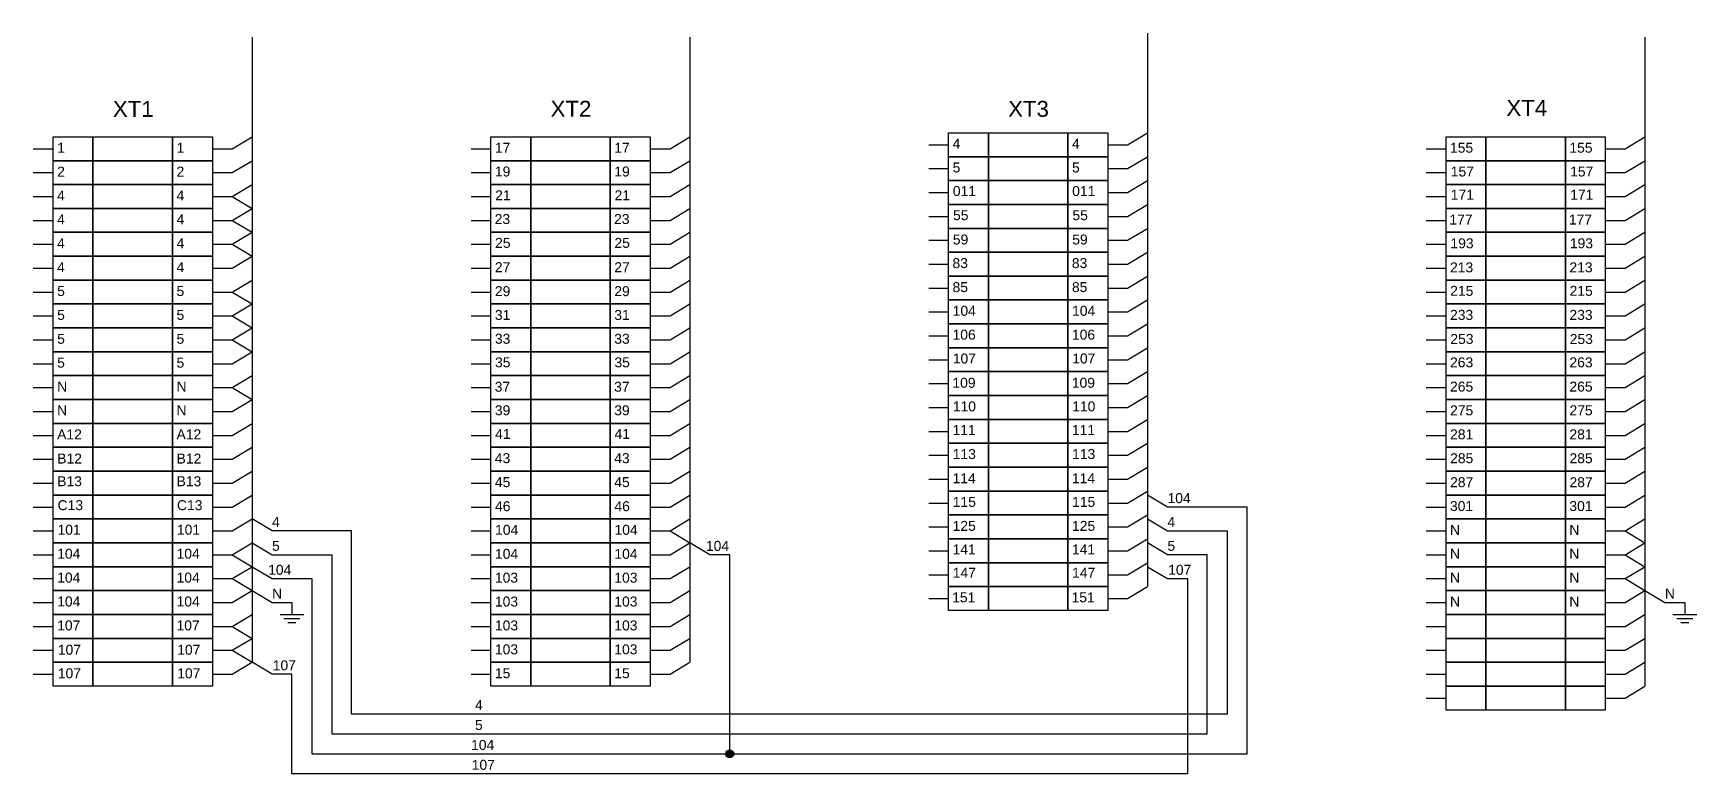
# Model space of a CAD drawing. Header units: millimetres. Extents: x 470 to 1970, y 240 to 1035.
# Drawn here: x 470 to 888, y 240 to 426 of the extents above; entities that cross this region are included whole.
import ezdxf

# ---------------------------------------------------------------- set-up
doc = ezdxf.new("R2010")
doc.units = ezdxf.units.MM
doc.layers.get('0').update_dxf_attribs({"lineweight": 25})
doc.layers.add('Аппаратура и жгуты', color=7, linetype='Continuous', lineweight=30)
doc.styles.get("Standard").update_dxf_attribs({"font": 'arial.ttf'})

msp = doc.modelspace()

# ---------------------------------------------------------------- hatches: boundary and pattern name
at = {"lineweight": 30}
h = msp.add_hatch(color=256, dxfattribs=at)
h.dxf.hatch_style = 1
edge = h.paths.add_edge_path()
edge.add_arc((645, 245), 1, 0, 360)

# ---------------------------------------------------------------- linework, layer by layer
for p, q in [((520, 397), (525, 400)), ((630, 397), (635, 400)), ((695, 398), (700, 398)), ((740, 398), (745, 398)), ((745, 398), (750, 401)), ((870, 397), (875, 400)), ((515, 397), (520, 397)), ((520, 391), (525, 394)), ((580, 397), (585, 397)), ((625, 397), (630, 397)), ((630, 391), (635, 394)), ((745, 392), (750, 395)), ((820, 397), (825, 397)), ((865, 397), (870, 397)), ((870, 391), (875, 394)), ((515, 391), (520, 391)), ((580, 391), (585, 391)), ((625, 391), (630, 391)), ((695, 392), (700, 392)), ((740, 392), (745, 392)), ((745, 386), (750, 389)), ((820, 391), (825, 391)), ((865, 391), (870, 391)), ((515, 385), (520, 385)), ((520, 385), (525, 388)), ((520, 385), (525, 382)), ((580, 385), (585, 385)), ((625, 385), (630, 385)), ((630, 385), (635, 388)), ((695, 386), (700, 386)), ((740, 386), (745, 386)), ((820, 385), (825, 385)), ((865, 385), (870, 385)), ((870, 385), (875, 388)), ((520, 379), (525, 382)), ((630, 379), (635, 382)), ((745, 380), (750, 383)), ((870, 379), (875, 382)), ((515, 379), (520, 379)), ((520, 379), (525, 376)), ((580, 379), (585, 379)), ((625, 379), (630, 379)), ((695, 380), (700, 380)), ((740, 380), (745, 380)), ((745, 374), (750, 377)), ((820, 379), (825, 379)), ((865, 379), (870, 379)), ((515, 373), (520, 373)), ((520, 373), (525, 376)), ((520, 373), (525, 370)), ((580, 373), (585, 373)), ((625, 373), (630, 373)), ((630, 373), (635, 376)), ((695, 374), (700, 374)), ((740, 374), (745, 374)), ((820, 373), (825, 373)), ((865, 373), (870, 373)), ((870, 373), (875, 376)), ((520, 367), (525, 370)), ((630, 367), (635, 370)), ((695, 368), (700, 368)), ((740, 368), (745, 368)), ((745, 368), (750, 371)), ((870, 367), (875, 370)), ((515, 367), (520, 367)), ((520, 361), (525, 364)), ((580, 367), (585, 367)), ((625, 367), (630, 367)), ((630, 361), (635, 364)), ((745, 362), (750, 365)), ((820, 367), (825, 367)), ((865, 367), (870, 367)), ((870, 361), (875, 364)), ((515, 361), (520, 361)), ((520, 361), (525, 358)), ((580, 361), (585, 361)), ((625, 361), (630, 361)), ((695, 362), (700, 362)), ((740, 362), (745, 362)), ((820, 361), (825, 361)), ((865, 361), (870, 361)), ((520, 355), (525, 358)), ((630, 355), (635, 358)), ((695, 356), (700, 356)), ((740, 356), (745, 356)), ((745, 356), (750, 359)), ((870, 355), (875, 358)), ((515, 355), (520, 355)), ((520, 355), (525, 352)), ((520, 349), (525, 352)), ((580, 355), (585, 355)), ((625, 355), (630, 355)), ((630, 349), (635, 352)), ((745, 350), (750, 353)), ((820, 355), (825, 355)), ((865, 355), (870, 355)), ((870, 349), (875, 352)), ((515, 349), (520, 349)), ((520, 349), (525, 346)), ((580, 349), (585, 349)), ((625, 349), (630, 349)), ((695, 350), (700, 350)), ((740, 350), (745, 350)), ((745, 344), (750, 347)), ((820, 349), (825, 349)), ((865, 349), (870, 349)), ((515, 343), (520, 343)), ((520, 343), (525, 346)), ((580, 343), (585, 343)), ((625, 343), (630, 343)), ((630, 343), (635, 346)), ((695, 344), (700, 344)), ((740, 344), (745, 344)), ((820, 343), (825, 343)), ((865, 343), (870, 343)), ((870, 343), (875, 346)), ((520, 337), (525, 340)), ((630, 337), (635, 340)), ((745, 338), (750, 341)), ((870, 337), (875, 340)), ((515, 337), (520, 337)), ((520, 337), (525, 334)), ((580, 337), (585, 337)), ((625, 337), (630, 337)), ((695, 338), (700, 338)), ((740, 338), (745, 338)), ((745, 332), (750, 335)), ((820, 337), (825, 337)), ((865, 337), (870, 337)), ((515, 331), (520, 331)), ((520, 331), (525, 334)), ((580, 331), (585, 331)), ((625, 331), (630, 331)), ((630, 331), (635, 334)), ((695, 332), (700, 332)), ((740, 332), (745, 332)), ((820, 331), (825, 331)), ((865, 331), (870, 331)), ((870, 331), (875, 334)), ((520, 325), (525, 328)), ((630, 325), (635, 328)), ((745, 326), (750, 329)), ((870, 325), (875, 328)), ((515, 325), (520, 325)), ((520, 319), (525, 322)), ((580, 325), (585, 325)), ((625, 325), (630, 325)), ((630, 319), (635, 322)), ((695, 326), (700, 326)), ((740, 326), (745, 326)), ((745, 320), (750, 323)), ((820, 325), (825, 325)), ((865, 325), (870, 325)), ((870, 319), (875, 322)), ((515, 319), (520, 319)), ((580, 319), (585, 319)), ((625, 319), (630, 319)), ((695, 320), (700, 320)), ((740, 320), (745, 320)), ((820, 319), (825, 319)), ((865, 319), (870, 319)), ((520, 313), (525, 316)), ((630, 313), (635, 316)), ((695, 314), (700, 314)), ((740, 314), (745, 314)), ((745, 314), (750, 317)), ((870, 313), (875, 316)), ((515, 313), (520, 313)), ((520, 307), (525, 310)), ((580, 313), (585, 313)), ((625, 313), (630, 313)), ((630, 307), (635, 310)), ((745, 308), (750, 311)), ((755, 307), (750, 310)), ((820, 313), (825, 313)), ((865, 313), (870, 313)), ((870, 307), (875, 310)), ((515, 307), (520, 307)), ((580, 307), (585, 307)), ((625, 307), (630, 307)), ((695, 308), (700, 308)), ((740, 308), (745, 308)), ((775, 307), (755, 307)), ((775, 245), (775, 307)), ((820, 307), (825, 307)), ((865, 307), (870, 307)), ((515, 301), (520, 301)), ((520, 301), (525, 304)), ((530, 301), (525, 304)), ((550, 301), (530, 301)), ((550, 255), (550, 301)), ((580, 301), (585, 301)), ((625, 301), (630, 301)), ((630, 301), (635, 304)), ((630, 301), (635, 298)), ((695, 302), (700, 302)), ((740, 302), (745, 302)), ((745, 302), (750, 305)), ((750, 304), (755, 301)), ((755, 301), (770, 301)), ((770, 301), (770, 255)), ((820, 301), (825, 301)), ((865, 301), (870, 301)), ((870, 301), (875, 304)), ((870, 301), (875, 298)), ((520, 295), (525, 298)), ((525, 298), (530, 295)), ((630, 295), (635, 298)), ((640, 295), (635, 298)), ((745, 296), (750, 299)), ((755, 295), (750, 298)), ((870, 295), (875, 298)), ((515, 295), (520, 295)), ((520, 295), (525, 292)), ((530, 295), (545, 295)), ((545, 295), (545, 250)), ((580, 295), (585, 295)), ((625, 295), (630, 295)), ((645, 295), (640, 295)), ((645, 245), (645, 295)), ((695, 296), (700, 296)), ((740, 296), (745, 296)), ((745, 290), (750, 293)), ((765, 295), (755, 295)), ((765, 250), (765, 295)), ((820, 295), (825, 295)), ((865, 295), (870, 295)), ((870, 295), (875, 292)), ((515, 289), (520, 289)), ((520, 289), (525, 292)), ((520, 289), (525, 286)), ((525, 292), (530, 289)), ((530, 289), (540, 289)), ((540, 289), (540, 245)), ((580, 289), (585, 289)), ((625, 289), (630, 289)), ((630, 289), (635, 292)), ((695, 290), (700, 290)), ((740, 290), (745, 290)), ((750, 292), (755, 289)), ((755, 289), (760, 289)), ((760, 289), (760, 240)), ((820, 289), (825, 289)), ((865, 289), (870, 289)), ((870, 289), (875, 292)), ((870, 289), (875, 286)), ((520, 283), (525, 286)), ((525, 286), (530, 283)), ((630, 283), (635, 286)), ((745, 284), (750, 287)), ((870, 283), (875, 286)), ((875, 286), (880, 283)), ((515, 283), (520, 283)), ((530, 283), (535, 283)), ((535, 283), (535, 280)), ((580, 283), (585, 283)), ((625, 283), (630, 283)), ((695, 284), (700, 284)), ((740, 284), (745, 284)), ((820, 283), (825, 283)), ((865, 283), (870, 283)), ((880, 283), (885, 283)), ((885, 283), (885, 280)), ((515, 277), (520, 277)), ((520, 277), (525, 280)), ((520, 277), (525, 274)), ((532, 280), (538, 280)), ((533, 279), (537, 279)), ((534, 278), (536, 278)), ((580, 277), (585, 277)), ((625, 277), (630, 277)), ((630, 277), (635, 280)), ((820, 277), (825, 277)), ((865, 277), (870, 277)), ((870, 277), (875, 280)), ((882, 280), (888, 280)), ((883, 279), (887, 279)), ((884, 278), (886, 278)), ((520, 271), (525, 274)), ((630, 271), (635, 274)), ((870, 271), (875, 274)), ((515, 271), (520, 271)), ((520, 271), (525, 268)), ((520, 265), (525, 268)), ((530, 265), (525, 268)), ((580, 271), (585, 271)), ((625, 271), (630, 271)), ((630, 265), (635, 268)), ((820, 271), (825, 271)), ((865, 271), (870, 271)), ((870, 265), (875, 268)), ((515, 265), (520, 265)), ((535, 265), (530, 265)), ((535, 240), (535, 265)), ((580, 265), (585, 265)), ((625, 265), (630, 265)), ((820, 265), (825, 265)), ((865, 265), (870, 265)), ((870, 259), (875, 262)), ((770, 255), (550, 255)), ((820, 259), (825, 259)), ((865, 259), (870, 259)), ((545, 250), (765, 250)), ((540, 245), (645, 245)), ((645, 245), (775, 245)), ((760, 240), (535, 240))]:
    msp.add_line(p, q)
msp.add_circle((645, 245), 1, dxfattribs=at)
at = {"layer": 'Аппаратура и жгуты', "lineweight": 30}
for p, q in [((525, 425), (525, 268)), ((635, 425), (635, 268)), ((750, 426), (750, 287)), ((875, 425), (875, 262))]:
    msp.add_line(p, q, dxfattribs=at)
at = {"layer": 'Аппаратура и жгуты'}
for p, q in [((470, 397), (475, 397)), ((470, 391), (475, 391)), ((470, 385), (475, 385)), ((470, 379), (475, 379)), ((470, 373), (475, 373)), ((470, 367), (475, 367)), ((470, 361), (475, 361)), ((470, 355), (475, 355)), ((470, 349), (475, 349)), ((470, 343), (475, 343)), ((470, 337), (475, 337)), ((470, 331), (475, 331)), ((470, 325), (475, 325)), ((470, 319), (475, 319)), ((470, 313), (475, 313)), ((470, 307), (475, 307)), ((470, 301), (475, 301)), ((470, 295), (475, 295)), ((470, 289), (475, 289)), ((470, 283), (475, 283)), ((470, 277), (475, 277)), ((470, 271), (475, 271)), ((470, 265), (475, 265))]:
    msp.add_line(p, q, dxfattribs=at)
for points in [[(475, 400), (485, 400), (485, 394), (475, 394)], [(485, 400), (505, 400), (505, 394), (485, 394)], [(505, 400), (515, 400), (515, 394), (505, 394)], [(475, 394), (485, 394), (485, 388), (475, 388)], [(485, 394), (505, 394), (505, 388), (485, 388)], [(505, 394), (515, 394), (515, 388), (505, 388)], [(475, 388), (485, 388), (485, 382), (475, 382)], [(485, 388), (505, 388), (505, 382), (485, 382)], [(505, 388), (515, 388), (515, 382), (505, 382)], [(475, 382), (485, 382), (485, 376), (475, 376)], [(485, 382), (505, 382), (505, 376), (485, 376)], [(505, 382), (515, 382), (515, 376), (505, 376)], [(475, 376), (485, 376), (485, 370), (475, 370)], [(485, 376), (505, 376), (505, 370), (485, 370)], [(505, 376), (515, 376), (515, 370), (505, 370)], [(475, 370), (485, 370), (485, 364), (475, 364)], [(485, 370), (505, 370), (505, 364), (485, 364)], [(505, 370), (515, 370), (515, 364), (505, 364)], [(475, 364), (485, 364), (485, 358), (475, 358)], [(485, 364), (505, 364), (505, 358), (485, 358)], [(505, 364), (515, 364), (515, 358), (505, 358)], [(475, 358), (485, 358), (485, 352), (475, 352)], [(485, 358), (505, 358), (505, 352), (485, 352)], [(505, 358), (515, 358), (515, 352), (505, 352)], [(475, 352), (485, 352), (485, 346), (475, 346)], [(485, 352), (505, 352), (505, 346), (485, 346)], [(505, 352), (515, 352), (515, 346), (505, 346)], [(475, 346), (485, 346), (485, 340), (475, 340)], [(485, 346), (505, 346), (505, 340), (485, 340)], [(505, 346), (515, 346), (515, 340), (505, 340)], [(475, 340), (485, 340), (485, 334), (475, 334)], [(485, 340), (505, 340), (505, 334), (485, 334)], [(505, 340), (515, 340), (515, 334), (505, 334)], [(475, 334), (485, 334), (485, 328), (475, 328)], [(485, 334), (505, 334), (505, 328), (485, 328)], [(505, 334), (515, 334), (515, 328), (505, 328)], [(475, 328), (485, 328), (485, 322), (475, 322)], [(485, 328), (505, 328), (505, 322), (485, 322)], [(505, 328), (515, 328), (515, 322), (505, 322)], [(475, 322), (485, 322), (485, 316), (475, 316)], [(485, 322), (505, 322), (505, 316), (485, 316)], [(505, 322), (515, 322), (515, 316), (505, 316)], [(475, 316), (485, 316), (485, 310), (475, 310)], [(485, 316), (505, 316), (505, 310), (485, 310)], [(505, 316), (515, 316), (515, 310), (505, 310)], [(475, 310), (485, 310), (485, 304), (475, 304)], [(485, 310), (505, 310), (505, 304), (485, 304)], [(505, 310), (515, 310), (515, 304), (505, 304)], [(475, 304), (485, 304), (485, 298), (475, 298)], [(485, 304), (505, 304), (505, 298), (485, 298)], [(505, 304), (515, 304), (515, 298), (505, 298)], [(475, 298), (485, 298), (485, 292), (475, 292)], [(485, 298), (505, 298), (505, 292), (485, 292)], [(505, 298), (515, 298), (515, 292), (505, 292)], [(475, 292), (485, 292), (485, 286), (475, 286)], [(485, 292), (505, 292), (505, 286), (485, 286)], [(505, 292), (515, 292), (515, 286), (505, 286)], [(475, 286), (485, 286), (485, 280), (475, 280)], [(485, 286), (505, 286), (505, 280), (485, 280)], [(505, 286), (515, 286), (515, 280), (505, 280)], [(475, 280), (485, 280), (485, 274), (475, 274)], [(485, 280), (505, 280), (505, 274), (485, 274)], [(505, 280), (515, 280), (515, 274), (505, 274)], [(475, 274), (485, 274), (485, 268), (475, 268)], [(485, 274), (505, 274), (505, 268), (485, 268)], [(505, 274), (515, 274), (515, 268), (505, 268)], [(475, 268), (485, 268), (485, 262), (475, 262)], [(485, 268), (505, 268), (505, 262), (485, 262)], [(505, 268), (515, 268), (515, 262), (505, 262)]]:
    msp.add_lwpolyline(points, close=True, dxfattribs=at)
at = {"layer": 'Аппаратура и жгуты', "lineweight": 30}
for points in [[(585, 400), (595, 400), (595, 394), (585, 394)], [(595, 400), (615, 400), (615, 394), (595, 394)], [(615, 400), (625, 400), (625, 394), (615, 394)], [(700, 401), (710, 401), (710, 395), (700, 395)], [(710, 401), (730, 401), (730, 395), (710, 395)], [(730, 401), (740, 401), (740, 395), (730, 395)], [(825, 400), (835, 400), (835, 394), (825, 394)], [(835, 400), (855, 400), (855, 394), (835, 394)], [(855, 400), (865, 400), (865, 394), (855, 394)], [(585, 394), (595, 394), (595, 388), (585, 388)], [(595, 394), (615, 394), (615, 388), (595, 388)], [(615, 394), (625, 394), (625, 388), (615, 388)], [(700, 395), (710, 395), (710, 389), (700, 389)], [(710, 395), (730, 395), (730, 389), (710, 389)], [(730, 395), (740, 395), (740, 389), (730, 389)], [(825, 394), (835, 394), (835, 388), (825, 388)], [(835, 394), (855, 394), (855, 388), (835, 388)], [(855, 394), (865, 394), (865, 388), (855, 388)], [(700, 389), (710, 389), (710, 383), (700, 383)], [(710, 389), (730, 389), (730, 383), (710, 383)], [(730, 389), (740, 389), (740, 383), (730, 383)], [(585, 388), (595, 388), (595, 382), (585, 382)], [(595, 388), (615, 388), (615, 382), (595, 382)], [(615, 388), (625, 388), (625, 382), (615, 382)], [(825, 388), (835, 388), (835, 382), (825, 382)], [(835, 388), (855, 388), (855, 382), (835, 382)], [(855, 388), (865, 388), (865, 382), (855, 382)], [(585, 382), (595, 382), (595, 376), (585, 376)], [(595, 382), (615, 382), (615, 376), (595, 376)], [(615, 382), (625, 382), (625, 376), (615, 376)], [(700, 383), (710, 383), (710, 377), (700, 377)], [(710, 383), (730, 383), (730, 377), (710, 377)], [(730, 383), (740, 383), (740, 377), (730, 377)], [(825, 382), (835, 382), (835, 376), (825, 376)], [(835, 382), (855, 382), (855, 376), (835, 376)], [(855, 382), (865, 382), (865, 376), (855, 376)], [(700, 377), (710, 377), (710, 371), (700, 371)], [(710, 377), (730, 377), (730, 371), (710, 371)], [(730, 377), (740, 377), (740, 371), (730, 371)], [(585, 376), (595, 376), (595, 370), (585, 370)], [(595, 376), (615, 376), (615, 370), (595, 370)], [(615, 376), (625, 376), (625, 370), (615, 370)], [(825, 376), (835, 376), (835, 370), (825, 370)], [(835, 376), (855, 376), (855, 370), (835, 370)], [(855, 376), (865, 376), (865, 370), (855, 370)], [(585, 370), (595, 370), (595, 364), (585, 364)], [(595, 370), (615, 370), (615, 364), (595, 364)], [(615, 370), (625, 370), (625, 364), (615, 364)], [(700, 371), (710, 371), (710, 365), (700, 365)], [(710, 371), (730, 371), (730, 365), (710, 365)], [(730, 371), (740, 371), (740, 365), (730, 365)], [(825, 370), (835, 370), (835, 364), (825, 364)], [(835, 370), (855, 370), (855, 364), (835, 364)], [(855, 370), (865, 370), (865, 364), (855, 364)], [(585, 364), (595, 364), (595, 358), (585, 358)], [(595, 364), (615, 364), (615, 358), (595, 358)], [(615, 364), (625, 364), (625, 358), (615, 358)], [(700, 365), (710, 365), (710, 359), (700, 359)], [(710, 365), (730, 365), (730, 359), (710, 359)], [(730, 365), (740, 365), (740, 359), (730, 359)], [(825, 364), (835, 364), (835, 358), (825, 358)], [(835, 364), (855, 364), (855, 358), (835, 358)], [(855, 364), (865, 364), (865, 358), (855, 358)], [(585, 358), (595, 358), (595, 352), (585, 352)], [(595, 358), (615, 358), (615, 352), (595, 352)], [(615, 358), (625, 358), (625, 352), (615, 352)], [(700, 359), (710, 359), (710, 353), (700, 353)], [(710, 359), (730, 359), (730, 353), (710, 353)], [(730, 359), (740, 359), (740, 353), (730, 353)], [(825, 358), (835, 358), (835, 352), (825, 352)], [(835, 358), (855, 358), (855, 352), (835, 352)], [(855, 358), (865, 358), (865, 352), (855, 352)], [(585, 352), (595, 352), (595, 346), (585, 346)], [(595, 352), (615, 352), (615, 346), (595, 346)], [(615, 352), (625, 352), (625, 346), (615, 346)], [(700, 353), (710, 353), (710, 347), (700, 347)], [(710, 353), (730, 353), (730, 347), (710, 347)], [(730, 353), (740, 353), (740, 347), (730, 347)], [(825, 352), (835, 352), (835, 346), (825, 346)], [(835, 352), (855, 352), (855, 346), (835, 346)], [(855, 352), (865, 352), (865, 346), (855, 346)], [(700, 347), (710, 347), (710, 341), (700, 341)], [(710, 347), (730, 347), (730, 341), (710, 341)], [(730, 347), (740, 347), (740, 341), (730, 341)], [(585, 346), (595, 346), (595, 340), (585, 340)], [(595, 346), (615, 346), (615, 340), (595, 340)], [(615, 346), (625, 346), (625, 340), (615, 340)], [(825, 346), (835, 346), (835, 340), (825, 340)], [(835, 346), (855, 346), (855, 340), (835, 340)], [(855, 346), (865, 346), (865, 340), (855, 340)], [(585, 340), (595, 340), (595, 334), (585, 334)], [(595, 340), (615, 340), (615, 334), (595, 334)], [(615, 340), (625, 340), (625, 334), (615, 334)], [(700, 341), (710, 341), (710, 335), (700, 335)], [(710, 341), (730, 341), (730, 335), (710, 335)], [(730, 341), (740, 341), (740, 335), (730, 335)], [(825, 340), (835, 340), (835, 334), (825, 334)], [(835, 340), (855, 340), (855, 334), (835, 334)], [(855, 340), (865, 340), (865, 334), (855, 334)], [(700, 335), (710, 335), (710, 329), (700, 329)], [(710, 335), (730, 335), (730, 329), (710, 329)], [(730, 335), (740, 335), (740, 329), (730, 329)], [(585, 334), (595, 334), (595, 328), (585, 328)], [(595, 334), (615, 334), (615, 328), (595, 328)], [(615, 334), (625, 334), (625, 328), (615, 328)], [(825, 334), (835, 334), (835, 328), (825, 328)], [(835, 334), (855, 334), (855, 328), (835, 328)], [(855, 334), (865, 334), (865, 328), (855, 328)], [(585, 328), (595, 328), (595, 322), (585, 322)], [(595, 328), (615, 328), (615, 322), (595, 322)], [(615, 328), (625, 328), (625, 322), (615, 322)], [(700, 329), (710, 329), (710, 323), (700, 323)], [(710, 329), (730, 329), (730, 323), (710, 323)], [(730, 329), (740, 329), (740, 323), (730, 323)], [(825, 328), (835, 328), (835, 322), (825, 322)], [(835, 328), (855, 328), (855, 322), (835, 322)], [(855, 328), (865, 328), (865, 322), (855, 322)], [(585, 322), (595, 322), (595, 316), (585, 316)], [(595, 322), (615, 322), (615, 316), (595, 316)], [(615, 322), (625, 322), (625, 316), (615, 316)], [(700, 323), (710, 323), (710, 317), (700, 317)], [(710, 323), (730, 323), (730, 317), (710, 317)], [(730, 323), (740, 323), (740, 317), (730, 317)], [(825, 322), (835, 322), (835, 316), (825, 316)], [(835, 322), (855, 322), (855, 316), (835, 316)], [(855, 322), (865, 322), (865, 316), (855, 316)], [(585, 316), (595, 316), (595, 310), (585, 310)], [(595, 316), (615, 316), (615, 310), (595, 310)], [(615, 316), (625, 316), (625, 310), (615, 310)], [(700, 317), (710, 317), (710, 311), (700, 311)], [(710, 317), (730, 317), (730, 311), (710, 311)], [(730, 317), (740, 317), (740, 311), (730, 311)], [(825, 316), (835, 316), (835, 310), (825, 310)], [(835, 316), (855, 316), (855, 310), (835, 310)], [(855, 316), (865, 316), (865, 310), (855, 310)], [(585, 310), (595, 310), (595, 304), (585, 304)], [(595, 310), (615, 310), (615, 304), (595, 304)], [(615, 310), (625, 310), (625, 304), (615, 304)], [(700, 311), (710, 311), (710, 305), (700, 305)], [(710, 311), (730, 311), (730, 305), (710, 305)], [(730, 311), (740, 311), (740, 305), (730, 305)], [(825, 310), (835, 310), (835, 304), (825, 304)], [(835, 310), (855, 310), (855, 304), (835, 304)], [(855, 310), (865, 310), (865, 304), (855, 304)], [(585, 304), (595, 304), (595, 298), (585, 298)], [(595, 304), (615, 304), (615, 298), (595, 298)], [(615, 304), (625, 304), (625, 298), (615, 298)], [(700, 305), (710, 305), (710, 299), (700, 299)], [(710, 305), (730, 305), (730, 299), (710, 299)], [(730, 305), (740, 305), (740, 299), (730, 299)], [(825, 304), (835, 304), (835, 298), (825, 298)], [(835, 304), (855, 304), (855, 298), (835, 298)], [(855, 304), (865, 304), (865, 298), (855, 298)], [(585, 298), (595, 298), (595, 292), (585, 292)], [(595, 298), (615, 298), (615, 292), (595, 292)], [(615, 298), (625, 298), (625, 292), (615, 292)], [(700, 299), (710, 299), (710, 293), (700, 293)], [(710, 299), (730, 299), (730, 293), (710, 293)], [(730, 299), (740, 299), (740, 293), (730, 293)], [(825, 298), (835, 298), (835, 292), (825, 292)], [(835, 298), (855, 298), (855, 292), (835, 292)], [(855, 298), (865, 298), (865, 292), (855, 292)], [(700, 293), (710, 293), (710, 287), (700, 287)], [(710, 293), (730, 293), (730, 287), (710, 287)], [(730, 293), (740, 293), (740, 287), (730, 287)], [(585, 292), (595, 292), (595, 286), (585, 286)], [(595, 292), (615, 292), (615, 286), (595, 286)], [(615, 292), (625, 292), (625, 286), (615, 286)], [(825, 292), (835, 292), (835, 286), (825, 286)], [(835, 292), (855, 292), (855, 286), (835, 286)], [(855, 292), (865, 292), (865, 286), (855, 286)], [(585, 286), (595, 286), (595, 280), (585, 280)], [(595, 286), (615, 286), (615, 280), (595, 280)], [(615, 286), (625, 286), (625, 280), (615, 280)], [(700, 287), (710, 287), (710, 281), (700, 281)], [(710, 287), (730, 287), (730, 281), (710, 281)], [(730, 287), (740, 287), (740, 281), (730, 281)], [(825, 286), (835, 286), (835, 280), (825, 280)], [(835, 286), (855, 286), (855, 280), (835, 280)], [(855, 286), (865, 286), (865, 280), (855, 280)], [(585, 280), (595, 280), (595, 274), (585, 274)], [(595, 280), (615, 280), (615, 274), (595, 274)], [(615, 280), (625, 280), (625, 274), (615, 274)], [(825, 280), (835, 280), (835, 274), (825, 274)], [(835, 280), (855, 280), (855, 274), (835, 274)], [(855, 280), (865, 280), (865, 274), (855, 274)], [(585, 274), (595, 274), (595, 268), (585, 268)], [(595, 274), (615, 274), (615, 268), (595, 268)], [(615, 274), (625, 274), (625, 268), (615, 268)], [(825, 274), (835, 274), (835, 268), (825, 268)], [(835, 274), (855, 274), (855, 268), (835, 268)], [(855, 274), (865, 274), (865, 268), (855, 268)], [(585, 268), (595, 268), (595, 262), (585, 262)], [(595, 268), (615, 268), (615, 262), (595, 262)], [(615, 268), (625, 268), (625, 262), (615, 262)], [(825, 268), (835, 268), (835, 262), (825, 262)], [(835, 268), (855, 268), (855, 262), (835, 262)], [(855, 268), (865, 268), (865, 262), (855, 262)], [(825, 262), (835, 262), (835, 256), (825, 256)], [(835, 262), (855, 262), (855, 256), (835, 256)], [(855, 262), (865, 262), (865, 256), (855, 256)]]:
    msp.add_lwpolyline(points, close=True, dxfattribs=at)

# ---------------------------------------------------------------- texts
for s, p in [('104', (755.02, 307.98)), ('4', (530, 302)), ('4', (755, 302)), ('5', (530, 296)), ('104', (639.02, 295.98)), ('5', (755, 296)), ('104', (529.02, 289.98)), ('107', (755.17, 289.98)), ('N', (530, 284)), ('N', (880, 284)), ('107', (530.17, 265.98)), ('4', (581, 256)), ('5', (581, 251)), ('104', (580.02, 245.98)), ('107', (580.17, 240.98))]:
    msp.add_text(s, height=2.5).set_placement(p)
at = {"layer": 'Аппаратура и жгуты'}
for s, height, p in [('XT1', 4, (490, 405)), ('XT2', 4, (599.99, 405.05)), ('XT3', 4, (714.97, 405.02)), ('XT4', 4, (840.17, 405.26)), ('1', 2.5, (476, 396)), ('1', 2.5, (506, 396)), ('17', 2.5, (586, 396)), ('17', 2.5, (616, 396)), ('4', 2.5, (701, 397)), ('4', 2.5, (731, 397)), ('155', 2.5, (826, 396)), ('155', 2.5, (856, 396)), ('155', 2.5, (856, 396)), ('5', 2.5, (701.02, 391.04)), ('5', 2.5, (731.02, 391.04)), ('2', 2.5, (476, 390)), ('2', 2.5, (506, 390)), ('19', 2.5, (586, 390.03)), ('19', 2.5, (616, 390.03)), ('157', 2.5, (826.19, 390.03)), ('157', 2.5, (856.19, 390.03)), ('157', 2.5, (856.19, 390.03)), ('4', 2.5, (476, 384)), ('4', 2.5, (506, 384)), ('21', 2.5, (586.08, 384.06)), ('21', 2.5, (616.08, 384.06)), ('011', 2.5, (701.07, 385.12)), ('011', 2.5, (731.07, 385.12)), ('171', 2.5, (826.19, 384.2)), ('171', 2.5, (856.19, 384.2)), ('171', 2.5, (856.19, 384.2)), ('4', 2.5, (476, 378)), ('4', 2.5, (506, 378)), ('23', 2.5, (585.95, 378.08)), ('23', 2.5, (615.95, 378.08)), ('55', 2.5, (701.12, 379.05)), ('55', 2.5, (731.12, 379.05)), ('177', 2.5, (825.85, 377.95)), ('177', 2.5, (855.85, 377.95)), ('177', 2.5, (855.85, 377.95)), ('4', 2.5, (476, 372)), ('4', 2.5, (506, 372)), ('25', 2.5, (586.04, 372.1)), ('25', 2.5, (616.04, 372.1)), ('59', 2.5, (701.08, 372.95)), ('59', 2.5, (731.08, 372.95)), ('193', 2.5, (826.11, 372)), ('193', 2.5, (856.11, 372)), ('193', 2.5, (856.11, 372)), ('4', 2.5, (476, 366)), ('4', 2.5, (506, 366)), ('27', 2.5, (586, 365.99)), ('27', 2.5, (616, 365.99)), ('83', 2.5, (700.98, 367.02)), ('83', 2.5, (730.98, 367.02)), ('213', 2.5, (826.01, 365.95)), ('213', 2.5, (856.01, 365.95)), ('5', 2.5, (476, 360)), ('5', 2.5, (506, 360)), ('29', 2.5, (586, 359.97)), ('29', 2.5, (616, 359.97)), ('85', 2.5, (701, 360.99)), ('85', 2.5, (731, 360.99)), ('215', 2.5, (826.05, 360.05)), ('215', 2.5, (856.05, 360.05)), ('215', 2.5, (856.05, 360.05)), ('5', 2.5, (476, 354)), ('5', 2.5, (506, 354)), ('31', 2.5, (586, 354)), ('31', 2.5, (616, 354)), ('104', 2.5, (701.03, 355.04)), ('104', 2.5, (731.03, 355.04)), ('233', 2.5, (826.01, 354.01)), ('233', 2.5, (856.01, 354.01)), ('106', 2.5, (701, 349.04)), ('106', 2.5, (731, 349.04)), ('5', 2.5, (476, 348)), ('5', 2.5, (506, 348)), ('33', 2.5, (586, 348.01)), ('33', 2.5, (616, 348.01)), ('253', 2.5, (826.08, 347.96)), ('253', 2.5, (856.08, 347.96)), ('253', 2.5, (856.08, 347.96)), ('5', 2.5, (476, 342)), ('5', 2.5, (506, 342)), ('35', 2.5, (586.04, 342.08)), ('35', 2.5, (616.04, 342.08)), ('107', 2.5, (701.06, 343.06)), ('107', 2.5, (731.06, 343.06)), ('263', 2.5, (826.01, 342.08)), ('263', 2.5, (856.01, 342.08)), ('109', 2.5, (700.96, 336.96)), ('109', 2.5, (730.96, 336.96)), ('N', 2.5, (476, 336)), ('N', 2.5, (506, 336)), ('37', 2.5, (585.95, 335.96)), ('37', 2.5, (615.95, 335.96)), ('265', 2.5, (826.01, 336)), ('265', 2.5, (856.01, 336)), ('N', 2.5, (475.98, 330.06)), ('N', 2.5, (505.98, 330.06)), ('39', 2.5, (585.99, 330.05)), ('39', 2.5, (615.99, 330.05)), ('110', 2.5, (701.06, 331.02)), ('110', 2.5, (731.06, 331.02)), ('275', 2.5, (826.02, 330.02)), ('275', 2.5, (856.02, 330.02)), ('A12', 2.5, (476, 324)), ('A12', 2.5, (506, 324)), ('41', 2.5, (586.07, 324.12)), ('41', 2.5, (616.07, 324.12)), ('111', 2.5, (700.99, 325.1)), ('111', 2.5, (730.99, 325.1)), ('281', 2.5, (826.02, 324.01)), ('281', 2.5, (856.02, 324.01)), ('B12', 2.5, (476.01, 317.92)), ('B12', 2.5, (506.01, 317.92)), ('43', 2.5, (585.98, 318.02)), ('43', 2.5, (615.98, 318.02)), ('113', 2.5, (701.04, 319.06)), ('113', 2.5, (731.04, 319.06)), ('285', 2.5, (826.03, 318)), ('285', 2.5, (856.03, 318)), ('B13', 2.5, (476.01, 312.22)), ('B13', 2.5, (506.01, 312.22)), ('45', 2.5, (586, 312)), ('45', 2.5, (616, 312)), ('114', 2.5, (700.99, 312.97)), ('114', 2.5, (730.99, 312.97)), ('287', 2.5, (826.03, 311.98)), ('287', 2.5, (856.03, 311.98)), ('115', 2.5, (701.04, 307.04)), ('115', 2.5, (731.04, 307.04)), ('C13', 2.5, (476.11, 306.21)), ('C13', 2.5, (506.11, 306.21)), ('46', 2.5, (586.03, 305.95)), ('46', 2.5, (616.03, 305.95)), ('301', 2.5, (825.99, 305.99)), ('301', 2.5, (855.99, 305.99)), ('101', 2.5, (476.09, 300.05)), ('101', 2.5, (506.09, 300.05)), ('104', 2.5, (586.05, 300.02)), ('104', 2.5, (616.05, 300.02)), ('125', 2.5, (701.01, 301.01)), ('125', 2.5, (731.01, 301.01)), ('N', 2.5, (825.99, 300)), ('N', 2.5, (855.99, 300)), ('141', 2.5, (700.99, 295.09)), ('141', 2.5, (730.99, 295.09)), ('104', 2.5, (476.01, 294.02)), ('104', 2.5, (506.01, 294.02)), ('104', 2.5, (586.02, 293.98)), ('104', 2.5, (616.02, 293.98)), ('N', 2.5, (825.99, 294)), ('N', 2.5, (855.99, 294)), ('104', 2.5, (476.01, 288.02)), ('104', 2.5, (506.01, 288.02)), ('103', 2.5, (586, 288)), ('103', 2.5, (616, 288)), ('147', 2.5, (701.04, 289.23)), ('147', 2.5, (731.04, 289.23)), ('N', 2.5, (825.99, 288)), ('N', 2.5, (855.99, 288)), ('104', 2.5, (476.01, 282.02)), ('104', 2.5, (506.01, 282.02)), ('103', 2.5, (586, 282)), ('103', 2.5, (616, 282)), ('151', 2.5, (700.9, 283.05)), ('151', 2.5, (730.9, 283.05)), ('N', 2.5, (825.99, 282)), ('N', 2.5, (855.99, 282)), ('107', 2.5, (476, 276)), ('107', 2.5, (506, 276)), ('103', 2.5, (586, 276)), ('103', 2.5, (616, 276)), ('107', 2.5, (476.17, 269.89)), ('107', 2.5, (506.17, 269.89)), ('103', 2.5, (586, 270)), ('103', 2.5, (616, 270)), ('107', 2.5, (476.17, 263.98)), ('107', 2.5, (506.17, 263.98)), ('15', 2.5, (586, 264)), ('15', 2.5, (616, 264))]:
    msp.add_text(s, height=height, dxfattribs=at).set_placement(p)

doc.saveas('drawing.dxf')
